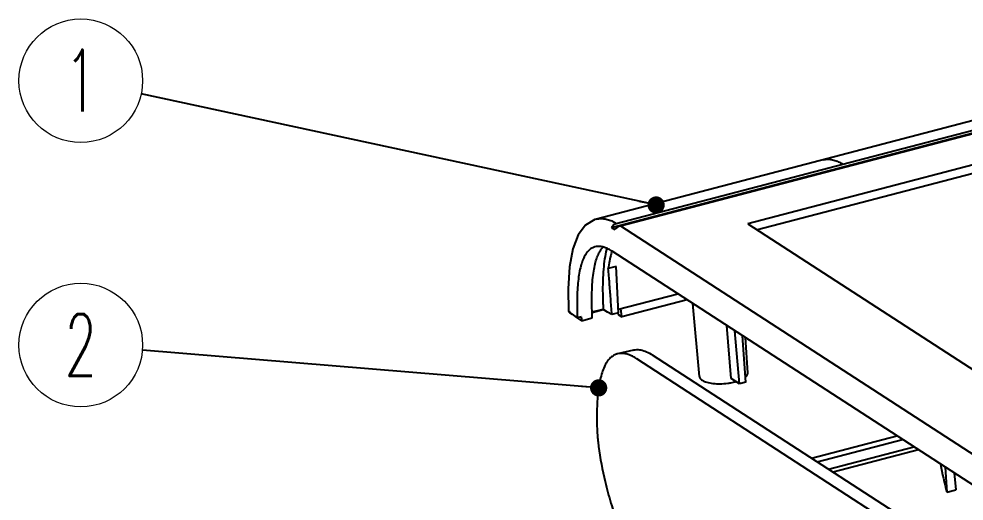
# Model space of a CAD drawing. Header units: millimetres. Extents: x 1571 to 1968, y -272 to 59.
# Drawn here: x 1570.8 to 1677.8, y -193.8 to -139.2 of the extents above; entities that cross this region are included whole.
import ezdxf
from ezdxf.enums import TextEntityAlignment as Align

# ---------------------------------------------------------------- set-up
doc = ezdxf.new("R2010")
doc.units = ezdxf.units.MM
doc.layers.add('from', color=7, linetype='Continuous', lineweight=13)
doc.styles.add('BOM', font='txt.shx', dxfattribs={"bigfont": 'gbcbig.shx'})
doc.styles.get("Standard").update_dxf_attribs({"font": 'txt', "bigfont": 'gbcbig.shx'})
doc.dimstyles.new('ISO', dxfattribs={"dimscale": 0.6, "dimtxt": 2.5, "dimasz": 2.5, "dimexe": 1.25, "dimexo": 0.625, "dimtad": 0, "dimdsep": 46, "dimtxsty": 'Standard', "dimblk": 'OPEN', "dimcen": 0, "dimclrd": 4, "dimclre": 4, "dimadec": 0, "dimazin": 0, "dimtfac": 1, "dimtofl": 0, "dimtmove": 0, "dimatfit": 3, "dimfxl": 1, "dimarcsym": 0})

# ---------------------------------------------------------------- blocks, each defined once
blk = doc.blocks.new('yx_bom3')
at = {"layer": 'from'}
blk.add_circle((0, 0), 1, dxfattribs=at)
at = {"layer": 'from', "color": 4, "style": 'BOM', "width": 0.6}
blk.add_attdef('ITEM', text='', height=1, dxfattribs=at).set_placement((0, 0), align=Align.MIDDLE)
blk = doc.blocks.new('_Open')
at = {"color": 0, "linetype": 'ByBlock', "lineweight": -2}
for p, q in [((-1, 0.167), (0, 0)), ((-1, -0.167), (0, 0)), ((0, 0), (-1, 0))]:
    blk.add_line(p, q, dxfattribs=at)

msp = doc.modelspace()

# ---------------------------------------------------------------- linework, layer by layer
at = {"color": 7, "linetype": 'Continuous'}
for p, q in [((1706.028, -143.52), (1636.138, -161.827)), ((1637.848, -162.776), (1708.365, -144.305)), ((1638.867, -162.602), (1708.756, -144.295)), ((1664.045, -155.597), (1708.299, -144.005)), ((1710.915, -147.265), (1653.293, -162.359)), ((1710.966, -148.219), (1654.355, -163.048)), ((1638.389, -162.317), (1664.045, -155.597)), ((1638.867, -162.602), (1690.342, -195.996)), ((1653.293, -162.359), (1697.003, -190.716)), ((1638.027, -162.896), (1638.211, -163.016)), ((1689.876, -199.163), (1637.942, -165.471)), ((1638.374, -167.207), (1637.489, -167.438)), ((1638.657, -172.442), (1638.374, -167.207)), ((1638.635, -172.029), (1645.343, -170.272)), ((1646.41, -170.964), (1639.005, -172.904)), ((1635.646, -172.337), (1636.908, -172.007)), ((1635.648, -172.392), (1636.911, -172.062)), ((1636.908, -172.007), (1637.401, -172.352)), ((1636.908, -172.007), (1636.911, -172.062)), ((1637.401, -172.352), (1636.911, -172.062)), ((1639.005, -172.904), (1638.907, -171.958)), ((1647.806, -179.654), (1647.072, -171.394)), ((1633.082, -172.388), (1633.403, -172.607)), ((1633.403, -172.607), (1633.533, -172.696)), ((1633.533, -172.696), (1633.548, -172.706)), ((1633.548, -172.706), (1633.804, -172.88)), ((1633.788, -172.904), (1633.783, -172.866)), ((1633.788, -172.904), (1634.452, -173.335)), ((1633.804, -172.88), (1633.98, -173)), ((1634.423, -172.884), (1633.98, -173)), ((1634.452, -173.335), (1635.675, -173.014)), ((1637.891, -172.643), (1637.401, -172.352)), ((1638.657, -172.442), (1637.891, -172.643)), ((1638.565, -172.456), (1638.591, -172.636)), ((1638.591, -172.636), (1639.005, -172.904)), ((1651.405, -179.876), (1650.898, -173.876)), ((1652.324, -180.472), (1651.821, -174.475)), ((1653.04, -180.285), (1652.689, -175.038)), ((1653.289, -179.218), (1653.011, -175.247)), ((1640.322, -176.65), (1638.543, -177.08)), ((1694.424, -210.907), (1642.489, -177.215)), ((1692.651, -211.338), (1640.717, -177.646)), ((1652.324, -180.472), (1651.405, -179.876)), ((1653.04, -180.285), (1652.324, -180.472)), ((1660.484, -188.889), (1670.14, -186.359)), ((1661.129, -189.307), (1670.785, -186.778)), ((1662.398, -190.13), (1672.054, -187.601)), ((1672.586, -187.946), (1662.932, -190.477)), ((1675.607, -189.906), (1675.808, -192.751)), ((1676.619, -190.562), (1676.82, -192.486)), ((1675.808, -192.751), (1676.82, -192.486))]:
    msp.add_line(p, q, dxfattribs=at)
msp.add_lwpolyline([(1636.146, -161.825), (1635.965, -161.878), (1634.902, -162.509), (1634.063, -163.612), (1633.458, -165.191), (1633.084, -167.246), (1632.935, -169.725), (1632.977, -172.236)], dxfattribs=at)
for centre, radius, start, end in [((1641.632, -157.335), 6.627, 235.17986, 237.04767), ((1639.012, -163.575), 1.196, 145.45364, 146.81614), ((1644.674, -167.667), 7.128, 161.92141, 164.31279), ((1682.16, -170.199), 49.127, 182.37329, 182.55467), ((1680.519, -170.163), 46.176, 183.37775, 183.93818), ((1650.264, -174.336), 6.116, 281.58363, 284.65541), ((1650.371, -174.751), 5.687, 284.66824, 285.88144), ((1711.352, -183.044), 36.845, 190.21167, 195.27493)]:
    msp.add_arc(centre, radius, start, end, dxfattribs=at)
for centre, major_axis, ratio, start_param, end_param in [((1638.787, -163.429), (0.754, 0.684), 0.6886106, 0.9226366, 1.7180354), ((1634.673, -172.673), (0.998, 0.079), 0.3704615, -2.9300502, -2.6915363)]:
    msp.add_ellipse(centre, major_axis=major_axis, ratio=ratio, start_param=start_param, end_param=end_param, dxfattribs=at)
for points, start_tangent, end_tangent in [([(1661.774, -155.112), (1662.022, -155.063), (1662.502, -155.053), (1663.002, -155.143), (1663.518, -155.326), (1664.045, -155.597)], (0.9673954, 0.253271), (0.8620185, -0.5068769)), ([(1636.146, -161.825), (1636.386, -161.778), (1636.866, -161.768), (1637.366, -161.858), (1637.882, -162.041), (1638.409, -162.312)], (0.9683689, 0.2495228), (0.8620183, -0.5068771)), ([(1637.848, -162.776), (1637.991, -162.57), (1638.177, -162.413), (1638.389, -162.317)], (0.4650266, 0.8852967), (0.9673637, 0.2533919)), ([(1635.976, -164.969), (1635.897, -164.992), (1635.558, -165.152), (1635.245, -165.406), (1634.959, -165.76), (1634.701, -166.221), (1634.474, -166.801), (1634.282, -167.517), (1634.128, -168.381), (1634.025, -169.31), (1633.963, -170.384), (1633.946, -171.611), (1633.98, -173)], (-0.967508, -0.2528406), (0.0406946, -0.9991716)), ([(1635.675, -173.014), (1635.623, -171.473), (1635.631, -170.121), (1635.693, -168.948), (1635.802, -167.943), (1635.956, -167.078), (1636.148, -166.363), (1636.375, -165.783), (1636.633, -165.322), (1636.901, -164.986)], (-0.0503616, 0.998731), (0.6936289, 0.7203325)), ([(1637.942, -165.471), (1637.496, -165.215), (1637.065, -165.037), (1636.652, -164.938), (1636.262, -164.923), (1635.976, -164.969)], (-0.8403194, 0.5420917), (-0.967508, -0.2528406)), ([(1637.315, -165.139), (1637.281, -165.273), (1637.074, -166.324), (1636.937, -167.497), (1636.862, -168.811), (1636.851, -170.302), (1636.908, -172.007)], (-0.2555707, -0.9667904), (0.0503137, -0.9987335)), ([(1637.811, -165.74), (1637.489, -167.438)], (-0.271161, -0.962534), (-0.11889, -0.9929074)), ([(1637.891, -172.643), (1637.755, -170.809), (1637.621, -169.071), (1637.489, -167.438)], (-0.0725448, 0.9973652), (-0.0820573, 0.9966276)), ([(1632.978, -172.236), (1632.979, -172.257), (1633.082, -172.388)], (0.0025229, -0.9999968), (0.8267976, -0.5624996)), ([(1638.543, -177.08), (1638.417, -177.116), (1638.026, -177.3), (1637.664, -177.594), (1637.334, -178.002), (1637.038, -178.532), (1636.779, -179.195), (1636.562, -180.001), (1636.39, -180.961), (1636.282, -181.919), (1636.215, -183.004), (1636.215, -185.584)], (-0.9721335, -0.2344278), (0.034133, -0.9994173)), ([(1640.717, -177.646), (1640.222, -177.362), (1639.741, -177.163), (1639.277, -177.053), (1638.835, -177.035), (1638.543, -177.08)], (-0.8389245, 0.5442478), (-0.9721335, -0.2344278)), ([(1640.322, -176.651), (1640.542, -176.612), (1641.164, -176.641), (1641.815, -176.847), (1642.489, -177.215)], (0.9717405, 0.2360515), (0.8389245, -0.5442478)), ([(1647.812, -179.654), (1647.842, -179.785), (1648.114, -180.07), (1648.623, -180.292), (1649.321, -180.43), (1650.139, -180.471), (1650.997, -180.409), (1651.492, -180.327)], (0.0729029, -0.997339), (0.9795528, 0.2011873)), ([(1653.003, -179.719), (1653.259, -179.399), (1653.283, -179.218)], (0.782654, 0.622457), (-0.0581078, 0.9983103)), ([(1636.215, -185.584), (1636.249, -186.232), (1636.306, -186.895), (1636.386, -187.571)], (0.034133, -0.9994173), (0.133345, -0.9910697)), ([(1636.386, -187.571), (1637.123, -191.547), (1637.79, -193.996), (1638.582, -196.264), (1639.479, -198.284), (1640.466, -200.006), (1640.99, -200.741), (1641.533, -201.384), (1642.682, -202.369)], (0.133345, -0.9910697), (0.8389245, -0.5442478))]:
    msp.add_spline(points, degree=3, dxfattribs=dict(at, start_tangent=start_tangent, end_tangent=end_tangent))

# ---------------------------------------------------------------- block references
at = {"layer": 'from', "xscale": 7, "yscale": 7, "zscale": 7}
for p, values in [((1577.774, -146.158), {'ITEM': '1'}), ((1577.774, -176.086), {'ITEM': '2'})]:
    msp.add_blockref('yx_bom3', p, dxfattribs=at).add_auto_attribs(values)

# ---------------------------------------------------------------- leaders
at = {"layer": 'from'}
for points in [[(1642.897, -160.228), (1584.616, -147.636)], [(1636.394, -180.934), (1584.75, -176.663)]]:
    msp.add_leader(points, dimstyle='ISO', override={"dimscale": 1, "dimasz": 1.95, "dimexo": 0.125, "dimadec": 2, "dimazin": 2, "dimldrblk": 'Dot'}, dxfattribs=at)

doc.saveas('drawing.dxf')
